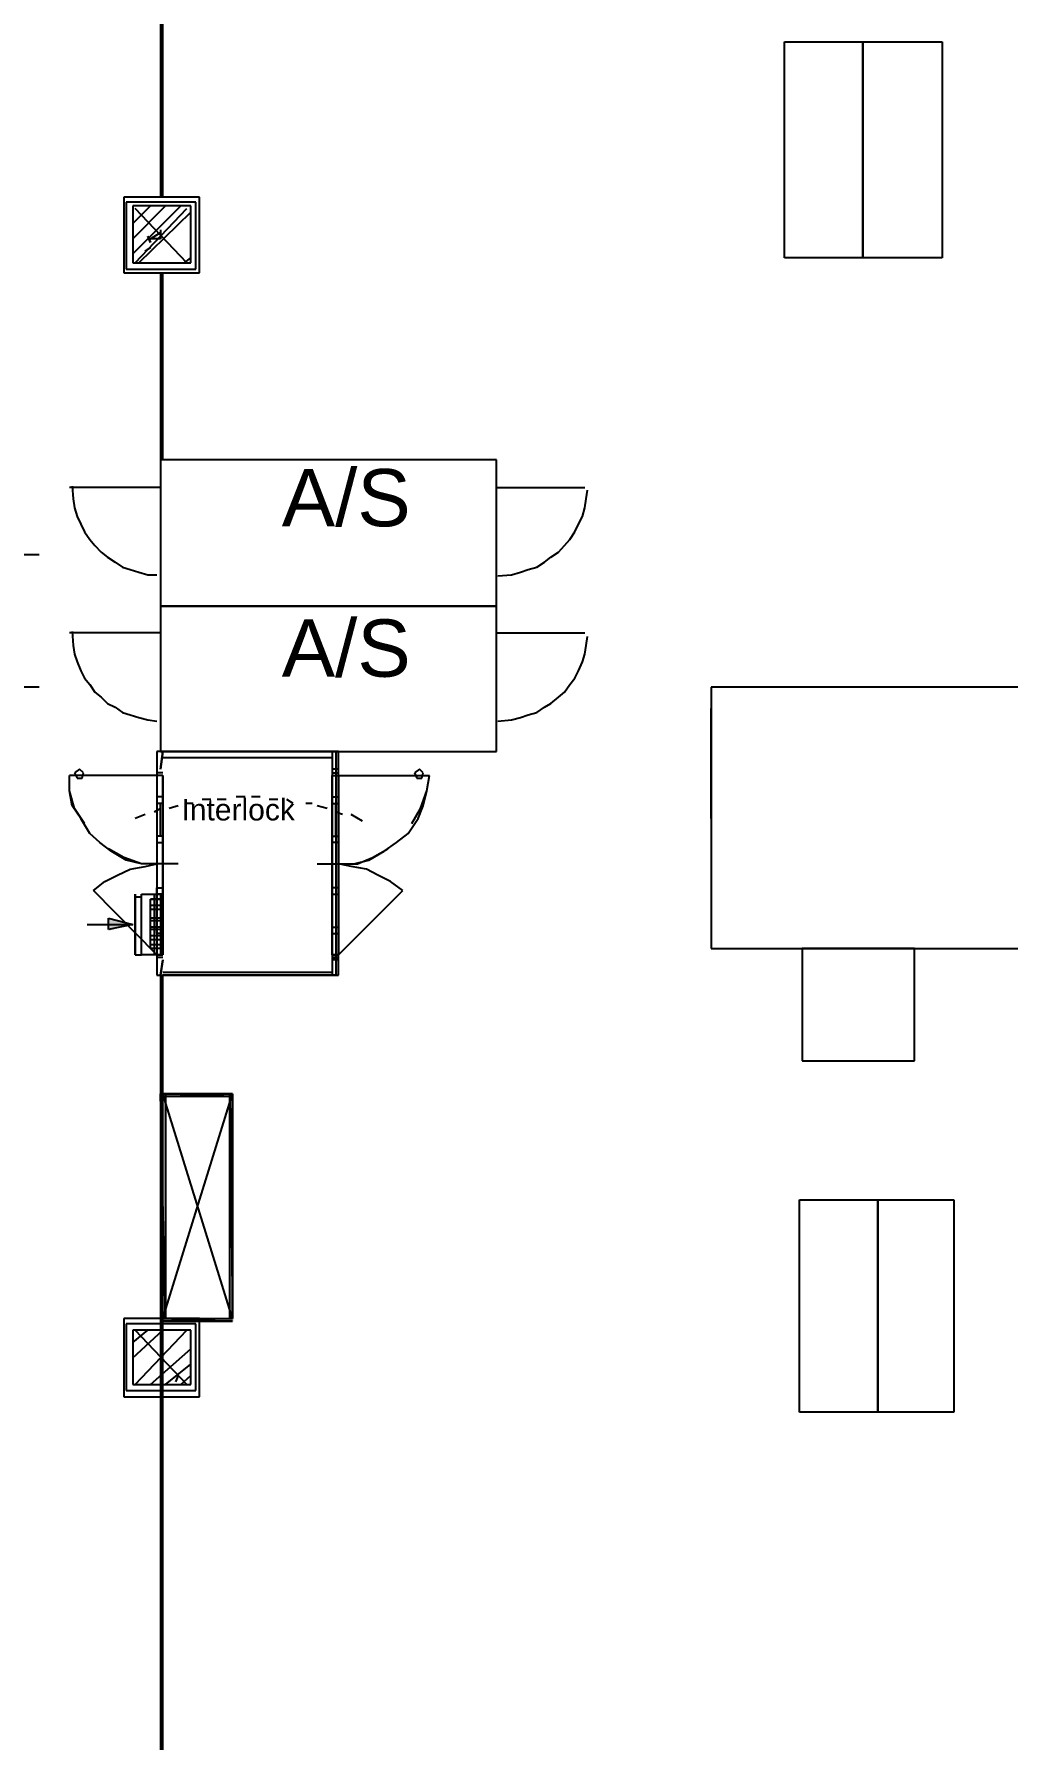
# Model space of a CAD drawing. Header units: millimetres. Extents: x 5 to 415, y 48 to 251.
# Drawn here: x 326.74 to 340.34, y 160.06 to 183.89 of the extents above; entities that cross this region are included whole.
import ezdxf

# ---------------------------------------------------------------- set-up
doc = ezdxf.new("R2010")
doc.units = ezdxf.units.MM
for name, color, linetype in [('H', 7, 'Continuous'), ('P', 7, 'Continuous'), ('T', 7, 'Continuous')]:
    doc.layers.add(name, color=color, linetype=linetype)

msp = doc.modelspace()

# ---------------------------------------------------------------- hatches: boundary and pattern name
at = {"layer": 'H', "linetype": 'Continuous'}
for points in [[(327.783, 171.362), (327.783, 171.538), (328.119, 171.45), (327.783, 171.362)], [(328.507, 165.947), (328.507, 169.086), (328.595, 169.086), (328.595, 165.947), (328.507, 165.947)], [(328.542, 169.033), (328.542, 169.086), (329.53, 169.086), (329.53, 169.033), (328.542, 169.033)], [(329.477, 165.947), (329.477, 169.086), (329.53, 169.086), (329.53, 165.947), (329.477, 165.947)], [(328.542, 165.911), (328.542, 165.947), (329.53, 165.947), (329.53, 165.911), (328.542, 165.911)]]:
    msp.add_hatch(color=256, dxfattribs=at).paths.add_polyline_path(points)

# ---------------------------------------------------------------- linework, layer by layer
at = {"layer": 'P'}
for points in [[(328.507, 196.215), (328.507, 181.61)], [(328.542, 181.61), (328.542, 196.215)], [(337.22, 183.78), (338.314, 183.78)], [(337.22, 180.763), (337.22, 183.78)], [(338.314, 183.78), (339.425, 183.78)], [(338.314, 180.763), (338.314, 183.78)], [(338.314, 183.78), (338.314, 180.763)], [(339.425, 183.78), (339.425, 180.763)], [(327.995, 181.61), (327.995, 180.552)], [(329.053, 181.61), (327.995, 181.61)], [(328.03, 181.539), (328.03, 180.605)], [(329.001, 181.539), (328.03, 181.539)], [(329.001, 180.605), (329.001, 181.539)], [(329.053, 180.552), (329.053, 181.61)], [(328.119, 181.24), (328.366, 181.487)], [(328.119, 181.028), (328.577, 181.487)], [(328.119, 180.816), (328.789, 181.487)], [(328.93, 181.487), (328.119, 181.487)], [(328.119, 181.487), (328.119, 180.693)], [(328.877, 180.693), (328.154, 181.451)], [(328.154, 180.693), (328.877, 181.451)], [(328.207, 180.693), (328.93, 181.398)], [(328.93, 180.693), (328.93, 181.487)], [(328.33, 181.063), (328.366, 180.975)], [(328.366, 180.975), (328.33, 181.063)], [(328.366, 181.028), (328.507, 181.116)], [(328.507, 181.151), (328.507, 181.028)], [(328.366, 180.904), (328.295, 180.852)], [(328.295, 180.852), (328.366, 180.904)], [(328.507, 181.028), (328.366, 181.028)], [(328.03, 180.605), (329.001, 180.605)], [(328.119, 180.693), (328.93, 180.693)], [(328.842, 180.693), (328.93, 180.763)], [(338.314, 180.763), (337.22, 180.763)], [(339.425, 180.763), (338.314, 180.763)], [(327.995, 180.552), (329.053, 180.552)], [(328.507, 180.552), (328.507, 177.941)], [(328.542, 177.941), (328.542, 180.552)], [(333.199, 177.941), (328.507, 177.941)], [(328.507, 177.941), (328.507, 173.867)], [(333.199, 177.941), (328.507, 177.941)], [(328.507, 177.941), (328.507, 175.895)], [(333.199, 173.867), (333.199, 177.941)], [(333.199, 175.895), (333.199, 177.941)], [(328.507, 177.553), (327.237, 177.553)], [(327.272, 177.571), (327.29, 177.394)], [(333.199, 177.553), (334.433, 177.553)], [(334.451, 177.394), (334.469, 177.518)], [(327.29, 177.394), (327.307, 177.271)], [(327.307, 177.271), (327.343, 177.147)], [(334.398, 177.147), (334.433, 177.271)], [(334.433, 177.271), (334.451, 177.394)], [(327.343, 177.147), (327.395, 177.042)], [(327.395, 177.042), (327.448, 176.936)], [(334.292, 176.936), (334.345, 177.042)], [(334.345, 177.042), (334.398, 177.147)], [(327.448, 176.936), (327.519, 176.83)], [(327.519, 176.83), (327.589, 176.742)], [(334.151, 176.742), (334.222, 176.83)], [(334.222, 176.83), (334.292, 176.936)], [(283.916, 176.618), (326.813, 176.618)], [(327.589, 176.742), (327.678, 176.653)], [(327.678, 176.653), (327.766, 176.583)], [(327.766, 176.583), (327.872, 176.512)], [(333.869, 176.512), (333.957, 176.583)], [(333.957, 176.583), (334.063, 176.653)], [(334.063, 176.653), (334.151, 176.742)], [(327.872, 176.512), (327.978, 176.442)], [(327.978, 176.442), (328.083, 176.407)], [(328.083, 176.407), (328.207, 176.371)], [(328.207, 176.371), (328.33, 176.336)], [(328.33, 176.336), (328.454, 176.336)], [(333.216, 176.318), (333.41, 176.336)], [(333.41, 176.336), (333.534, 176.371)], [(333.534, 176.371), (333.64, 176.407)], [(333.64, 176.407), (333.763, 176.442)], [(333.763, 176.442), (333.869, 176.512)], [(328.507, 175.895), (333.199, 175.895)], [(333.199, 175.895), (328.507, 175.895)], [(328.507, 175.895), (328.507, 173.867)], [(333.199, 173.867), (333.199, 175.895)], [(328.507, 175.525), (327.237, 175.525)], [(327.272, 175.542), (327.29, 175.348)], [(327.29, 175.348), (327.307, 175.225)], [(333.199, 175.525), (334.433, 175.525)], [(334.433, 175.225), (334.451, 175.348)], [(334.451, 175.348), (334.469, 175.472)], [(327.307, 175.225), (327.343, 175.119)], [(327.343, 175.119), (327.395, 174.995)], [(334.345, 174.995), (334.398, 175.119)], [(334.398, 175.119), (334.433, 175.225)], [(327.395, 174.995), (327.448, 174.89)], [(327.448, 174.89), (327.519, 174.801)], [(334.222, 174.801), (334.292, 174.89)], [(334.292, 174.89), (334.345, 174.995)], [(326.813, 174.766), (283.916, 174.766)], [(327.519, 174.801), (327.589, 174.696)], [(327.589, 174.696), (327.678, 174.625)], [(327.678, 174.625), (327.766, 174.537)], [(333.957, 174.537), (334.063, 174.625)], [(334.063, 174.625), (334.151, 174.696)], [(334.151, 174.696), (334.222, 174.801)], [(355.97, 174.766), (336.197, 174.766)], [(336.197, 174.766), (336.197, 171.115)], [(327.766, 174.537), (327.872, 174.484)], [(327.872, 174.484), (327.978, 174.413)], [(327.978, 174.413), (328.083, 174.378)], [(328.083, 174.378), (328.207, 174.343)], [(333.534, 174.343), (333.64, 174.378)], [(333.64, 174.378), (333.763, 174.413)], [(333.763, 174.413), (333.869, 174.484)], [(333.869, 174.484), (333.957, 174.537)], [(336.197, 172.932), (336.197, 174.466)], [(328.207, 174.343), (328.33, 174.308)], [(328.33, 174.308), (328.454, 174.29)], [(333.216, 174.29), (333.41, 174.308)], [(333.41, 174.308), (333.534, 174.343)], [(330.994, 173.867), (328.454, 173.867)], [(328.454, 173.867), (328.454, 170.744)], [(328.507, 173.867), (333.199, 173.867)], [(328.542, 173.867), (328.507, 173.62)], [(328.507, 173.62), (328.542, 173.867)], [(328.507, 173.867), (333.199, 173.867)], [(328.542, 173.867), (330.958, 173.867)], [(330.906, 173.778), (328.542, 173.778)], [(330.906, 173.867), (330.906, 170.744)], [(330.958, 173.867), (330.958, 170.744)], [(330.994, 170.744), (330.994, 173.867)], [(328.454, 173.531), (327.237, 173.531)], [(327.237, 173.32), (327.237, 173.531)], [(327.237, 173.32), (327.237, 173.531)], [(328.454, 173.531), (327.237, 173.531)], [(327.378, 173.62), (327.307, 173.567)], [(327.378, 173.62), (327.307, 173.567)], [(327.307, 173.567), (327.343, 173.496)], [(327.307, 173.567), (327.343, 173.496)], [(327.343, 173.496), (327.413, 173.496)], [(327.343, 173.496), (327.413, 173.496)], [(327.431, 173.567), (327.378, 173.62)], [(327.431, 173.567), (327.378, 173.62)], [(327.413, 173.496), (327.431, 173.567)], [(327.413, 173.496), (327.431, 173.567)], [(328.542, 173.567), (328.454, 173.567)], [(328.542, 173.567), (328.454, 173.567)], [(328.542, 173.531), (328.454, 173.531)], [(328.454, 173.531), (328.454, 171.027)], [(328.542, 173.531), (328.454, 173.531)], [(328.454, 173.531), (328.454, 171.027)], [(328.542, 173.531), (328.542, 171.027)], [(328.542, 171.027), (328.542, 173.531)], [(330.994, 173.62), (330.906, 173.62)], [(330.994, 173.62), (330.906, 173.62)], [(330.906, 173.567), (330.994, 173.567)], [(330.906, 173.531), (330.994, 173.531)], [(330.906, 173.531), (330.906, 171.027)], [(330.906, 171.027), (330.906, 173.531)], [(330.906, 173.531), (330.994, 173.531)], [(330.994, 173.531), (330.994, 171.027)], [(330.994, 173.531), (332.264, 173.531)], [(330.994, 173.531), (332.264, 173.531)], [(330.994, 173.531), (330.994, 171.027)], [(332.123, 173.62), (332.052, 173.567)], [(332.123, 173.62), (332.052, 173.567)], [(332.052, 173.567), (332.087, 173.496)], [(332.052, 173.567), (332.087, 173.496)], [(332.087, 173.496), (332.158, 173.496)], [(332.087, 173.496), (332.158, 173.496)], [(332.176, 173.567), (332.123, 173.62)], [(332.176, 173.567), (332.123, 173.62)], [(332.158, 173.496), (332.176, 173.567)], [(332.158, 173.496), (332.176, 173.567)], [(332.228, 173.32), (332.264, 173.531)], [(332.228, 173.32), (332.264, 173.531)], [(327.272, 173.108), (327.237, 173.32)], [(327.307, 173.073), (327.237, 173.32)], [(328.454, 173.232), (328.454, 172.597)], [(328.542, 173.232), (328.454, 173.232)], [(328.454, 173.232), (328.454, 172.597)], [(328.542, 173.232), (328.454, 173.232)], [(328.542, 172.597), (328.542, 173.232)], [(328.542, 172.597), (328.542, 173.232)], [(329.212, 173.196), (329.089, 173.196)], [(329.424, 173.196), (329.3, 173.196)], [(329.688, 173.232), (329.565, 173.232)], [(329.9, 173.232), (329.777, 173.232)], [(330.147, 173.196), (330.024, 173.196)], [(330.359, 173.143), (330.271, 173.196)], [(330.906, 172.597), (330.906, 173.232)], [(330.906, 173.232), (330.994, 173.232)], [(330.906, 172.597), (330.906, 173.232)], [(330.906, 173.232), (330.994, 173.232)], [(330.994, 173.232), (330.994, 172.597)], [(330.994, 173.232), (330.994, 172.597)], [(332.14, 173.073), (332.228, 173.32)], [(332.176, 173.108), (332.228, 173.32)], [(327.395, 172.932), (327.272, 173.108)], [(327.448, 172.861), (327.307, 173.073)], [(328.295, 172.985), (328.154, 172.932)], [(328.507, 173.073), (328.418, 173.02)], [(328.542, 173.143), (328.454, 173.143)], [(328.542, 173.143), (328.454, 173.143)], [(328.507, 172.685), (328.507, 173.143)], [(328.507, 172.685), (328.507, 173.143)], [(328.754, 173.108), (328.63, 173.073)], [(328.965, 173.143), (328.842, 173.143)], [(330.623, 173.143), (330.535, 173.143)], [(330.835, 173.073), (330.694, 173.108)], [(330.906, 173.143), (330.994, 173.143)], [(330.906, 173.143), (330.994, 173.143)], [(330.958, 172.685), (330.958, 173.143)], [(330.958, 172.685), (330.958, 173.143)], [(331.047, 172.985), (330.958, 173.02)], [(331.329, 172.896), (331.17, 172.985)], [(332.017, 172.861), (332.14, 173.073)], [(332.105, 172.932), (332.176, 173.108)], [(327.519, 172.72), (327.395, 172.932)], [(327.66, 172.597), (327.519, 172.72)], [(331.805, 172.597), (331.964, 172.72)], [(331.964, 172.72), (332.105, 172.932)], [(327.819, 172.473), (327.66, 172.597)], [(327.995, 172.385), (327.783, 172.508)], [(328.03, 172.35), (327.819, 172.473)], [(328.542, 172.685), (328.454, 172.685)], [(328.542, 172.685), (328.454, 172.685)], [(328.454, 172.597), (328.542, 172.597)], [(328.454, 172.597), (328.542, 172.597)], [(330.906, 172.685), (330.994, 172.685)], [(330.906, 172.685), (330.994, 172.685)], [(330.994, 172.597), (330.906, 172.597)], [(330.994, 172.597), (330.906, 172.597)], [(331.417, 172.35), (331.629, 172.473)], [(331.47, 172.385), (331.682, 172.508)], [(331.629, 172.473), (331.805, 172.597)], [(328.242, 172.297), (327.995, 172.385)], [(328.242, 172.297), (328.03, 172.35)], [(328.083, 172.226), (328.295, 172.261)], [(328.083, 172.226), (328.295, 172.261)], [(328.454, 172.297), (328.242, 172.297)], [(328.454, 172.297), (328.242, 172.297)], [(328.754, 172.297), (328.295, 172.297)], [(328.295, 172.261), (328.454, 172.297)], [(328.295, 172.261), (328.454, 172.297)], [(328.754, 172.297), (328.295, 172.297)], [(330.694, 172.297), (331.17, 172.297)], [(330.694, 172.297), (331.17, 172.297)], [(330.994, 172.297), (331.205, 172.297)], [(331.17, 172.261), (330.994, 172.297)], [(330.994, 172.297), (331.258, 172.297)], [(331.17, 172.261), (330.994, 172.297)], [(331.382, 172.226), (331.17, 172.261)], [(331.382, 172.226), (331.17, 172.261)], [(331.205, 172.297), (331.417, 172.35)], [(331.258, 172.297), (331.47, 172.385)], [(327.572, 171.926), (327.731, 172.05)], [(327.572, 171.926), (327.731, 172.05)], [(327.731, 172.05), (327.907, 172.138)], [(327.731, 172.05), (327.907, 172.138)], [(327.907, 172.138), (328.083, 172.226)], [(327.907, 172.138), (328.083, 172.226)], [(331.541, 172.138), (331.382, 172.226)], [(331.541, 172.138), (331.382, 172.226)], [(331.717, 172.05), (331.541, 172.138)], [(331.717, 172.05), (331.541, 172.138)], [(331.893, 171.926), (331.717, 172.05)], [(331.893, 171.926), (331.717, 172.05)], [(328.454, 171.027), (327.572, 171.926)], [(328.454, 171.027), (327.572, 171.926)], [(328.154, 171.873), (328.154, 171.027)], [(328.154, 171.027), (328.154, 171.873)], [(328.154, 171.873), (328.154, 171.027)], [(328.154, 171.027), (328.154, 171.873)], [(328.154, 171.838), (328.242, 171.838)], [(328.154, 171.838), (328.242, 171.838)], [(328.242, 171.027), (328.242, 171.873)], [(328.242, 171.873), (328.542, 171.873)], [(328.242, 171.027), (328.242, 171.873)], [(328.242, 171.873), (328.542, 171.873)], [(328.542, 171.803), (328.366, 171.803)], [(328.366, 171.115), (328.366, 171.803)], [(328.366, 171.803), (328.542, 171.803)], [(328.542, 171.803), (328.366, 171.803)], [(328.366, 171.115), (328.366, 171.803)], [(328.366, 171.803), (328.542, 171.803)], [(328.418, 171.873), (328.418, 171.027)], [(328.418, 171.873), (328.418, 171.027)], [(328.418, 171.873), (328.418, 171.027)], [(328.418, 171.873), (328.418, 171.027)], [(328.418, 171.873), (328.418, 171.027)], [(328.418, 171.873), (328.418, 171.027)], [(328.454, 171.327), (328.454, 171.962)], [(328.454, 171.962), (328.542, 171.962)], [(328.454, 171.327), (328.454, 171.962)], [(328.454, 171.962), (328.542, 171.962)], [(328.542, 171.873), (328.454, 171.873)], [(328.454, 171.873), (328.454, 171.027)], [(328.454, 171.873), (328.454, 171.027)], [(328.454, 171.873), (328.454, 171.027)], [(328.542, 171.873), (328.454, 171.873)], [(328.454, 171.873), (328.454, 171.027)], [(328.454, 171.873), (328.454, 171.027)], [(328.454, 171.873), (328.454, 171.027)], [(328.507, 171.873), (328.507, 171.415)], [(328.507, 171.873), (328.507, 171.027)], [(328.507, 171.873), (328.507, 171.027)], [(328.507, 171.873), (328.507, 171.415)], [(328.507, 171.873), (328.507, 171.027)], [(328.507, 171.873), (328.507, 171.027)], [(328.542, 171.962), (328.542, 171.327)], [(328.542, 171.962), (328.542, 171.327)], [(328.542, 171.873), (328.542, 171.027)], [(328.542, 171.873), (328.542, 171.027)], [(328.542, 171.803), (328.542, 171.115)], [(328.542, 171.803), (328.542, 171.115)], [(330.994, 171.962), (330.906, 171.962)], [(330.906, 171.962), (330.906, 171.327)], [(330.994, 171.962), (330.906, 171.962)], [(330.906, 171.962), (330.906, 171.327)], [(330.906, 171.873), (330.994, 171.873)], [(330.906, 171.873), (330.994, 171.873)], [(330.958, 171.873), (330.958, 171.415)], [(330.958, 171.873), (330.958, 171.415)], [(330.994, 171.327), (330.994, 171.962)], [(330.994, 171.327), (330.994, 171.962)], [(330.994, 171.027), (331.893, 171.926)], [(330.994, 171.027), (331.893, 171.926)], [(327.783, 171.538), (328.119, 171.45)], [(327.783, 171.379), (327.783, 171.538)], [(328.542, 171.715), (328.366, 171.715)], [(328.542, 171.715), (328.366, 171.715)], [(328.542, 171.662), (328.366, 171.662)], [(328.542, 171.662), (328.366, 171.662)], [(328.542, 171.538), (328.366, 171.538)], [(328.542, 171.538), (328.366, 171.538)], [(327.484, 171.45), (327.783, 171.45)], [(327.484, 171.45), (327.783, 171.45)], [(327.783, 171.45), (328.119, 171.45)], [(328.119, 171.45), (327.783, 171.379)], [(328.542, 171.503), (328.366, 171.503)], [(328.542, 171.503), (328.366, 171.503)], [(328.542, 171.415), (328.366, 171.415)], [(328.542, 171.415), (328.366, 171.415)], [(328.542, 171.379), (328.366, 171.379)], [(328.542, 171.379), (328.366, 171.379)], [(328.542, 171.291), (328.366, 171.291)], [(328.542, 171.291), (328.366, 171.291)], [(328.542, 171.415), (328.454, 171.415)], [(328.542, 171.415), (328.454, 171.415)], [(328.542, 171.327), (328.454, 171.327)], [(328.542, 171.327), (328.454, 171.327)], [(330.906, 171.415), (330.994, 171.415)], [(330.906, 171.415), (330.994, 171.415)], [(330.906, 171.327), (330.994, 171.327)], [(330.906, 171.327), (330.994, 171.327)], [(328.542, 171.238), (328.366, 171.238)], [(328.542, 171.238), (328.366, 171.238)], [(328.542, 171.168), (328.366, 171.168)], [(328.542, 171.168), (328.366, 171.168)], [(328.542, 171.115), (328.366, 171.115)], [(328.542, 171.115), (328.366, 171.115)], [(336.197, 171.115), (342.388, 171.115)], [(339.037, 171.115), (337.467, 171.115)], [(337.467, 171.115), (337.467, 169.545)], [(339.037, 169.545), (339.037, 171.115)], [(328.154, 171.027), (328.242, 171.027)], [(328.154, 171.027), (328.242, 171.027)], [(328.542, 171.027), (328.242, 171.027)], [(328.542, 171.027), (328.242, 171.027)], [(328.542, 171.027), (328.454, 171.027)], [(328.454, 171.027), (328.542, 171.027)], [(328.542, 170.991), (328.454, 170.991)], [(328.542, 170.991), (328.454, 170.991)], [(328.542, 170.956), (328.507, 170.744)], [(328.507, 170.744), (328.542, 170.956)], [(330.906, 171.027), (330.994, 171.027)], [(330.994, 171.027), (330.906, 171.027)], [(330.994, 170.991), (330.906, 170.991)], [(330.906, 170.991), (330.994, 170.991)], [(330.994, 170.956), (330.906, 170.956)], [(328.454, 170.744), (330.994, 170.744)], [(328.507, 170.744), (328.507, 150.248)], [(330.906, 170.78), (328.542, 170.78)], [(328.542, 150.248), (328.542, 170.744)], [(330.958, 170.744), (328.542, 170.744)], [(337.467, 169.545), (339.037, 169.545)], [(328.577, 165.947), (328.507, 169.086)], [(328.507, 169.086), (328.507, 165.947)], [(328.577, 165.947), (328.507, 169.086)], [(328.507, 169.086), (328.577, 169.086)], [(328.542, 169.086), (329.512, 169.086)], [(329.512, 169.086), (328.542, 169.086)], [(328.542, 169.051), (329.512, 169.086)], [(328.542, 165.947), (329.512, 169.086)], [(329.512, 165.947), (328.542, 169.086)], [(329.512, 169.051), (328.542, 169.051)], [(328.577, 169.086), (328.577, 165.947)], [(329.477, 169.086), (329.512, 165.947)], [(329.477, 165.947), (329.477, 169.086)], [(329.512, 169.086), (329.512, 169.051)], [(329.512, 169.086), (329.512, 165.947)], [(329.512, 165.947), (329.512, 169.086)], [(337.432, 167.605), (338.526, 167.605)], [(337.432, 164.641), (337.432, 167.605)], [(338.526, 167.605), (339.584, 167.605)], [(338.526, 164.641), (338.526, 167.605)], [(338.526, 167.605), (338.526, 164.641)], [(339.584, 167.605), (339.584, 164.641)], [(327.995, 165.947), (327.995, 164.853)], [(329.053, 165.947), (327.995, 165.947)], [(328.03, 165.876), (328.03, 164.941)], [(329.001, 165.876), (328.03, 165.876)], [(328.507, 165.947), (328.577, 165.947)], [(329.512, 165.947), (328.542, 165.911)], [(328.542, 165.911), (328.542, 165.947)], [(328.542, 165.947), (329.512, 165.947)], [(329.512, 165.911), (328.542, 165.911)], [(328.542, 165.911), (329.512, 165.911)], [(329.001, 164.941), (329.001, 165.876)], [(329.053, 164.853), (329.053, 165.947)], [(329.512, 165.947), (329.477, 165.947)], [(328.119, 165.612), (328.33, 165.788)], [(328.119, 165.4), (328.542, 165.788)], [(328.93, 165.788), (328.119, 165.788)], [(328.119, 165.788), (328.119, 165.029)], [(328.877, 165.029), (328.154, 165.788)], [(328.154, 165.029), (328.877, 165.788)], [(328.93, 165.029), (328.93, 165.788)], [(328.366, 165.029), (328.93, 165.523)], [(328.577, 165.029), (328.93, 165.312)], [(328.754, 165.153), (328.718, 165.065)], [(328.789, 165.029), (328.93, 165.153)], [(327.995, 164.853), (329.053, 164.853)], [(328.03, 164.941), (329.001, 164.941)], [(328.119, 165.029), (328.93, 165.029)], [(338.526, 164.641), (337.432, 164.641)], [(339.584, 164.641), (338.526, 164.641)]]:
    msp.add_lwpolyline(points, dxfattribs=at)

# ---------------------------------------------------------------- texts
at = {"layer": 'T', "attachment_point": 7}
for s, insert, char_height in [('{\\fArial|b0|i0|c0|p18;A/S}', (330.2, 177), 0.8), ('{\\fArial|b0|i0|c0|p18;A/S}', (330.2, 174.9), 0.8), ('{\\fArial|b0|i0|c0|p18;Interlock}', (328.8, 172.9), 0.3)]:
    msp.add_mtext(s, dxfattribs=dict(at, insert=insert, char_height=char_height))

doc.saveas('drawing.dxf')
